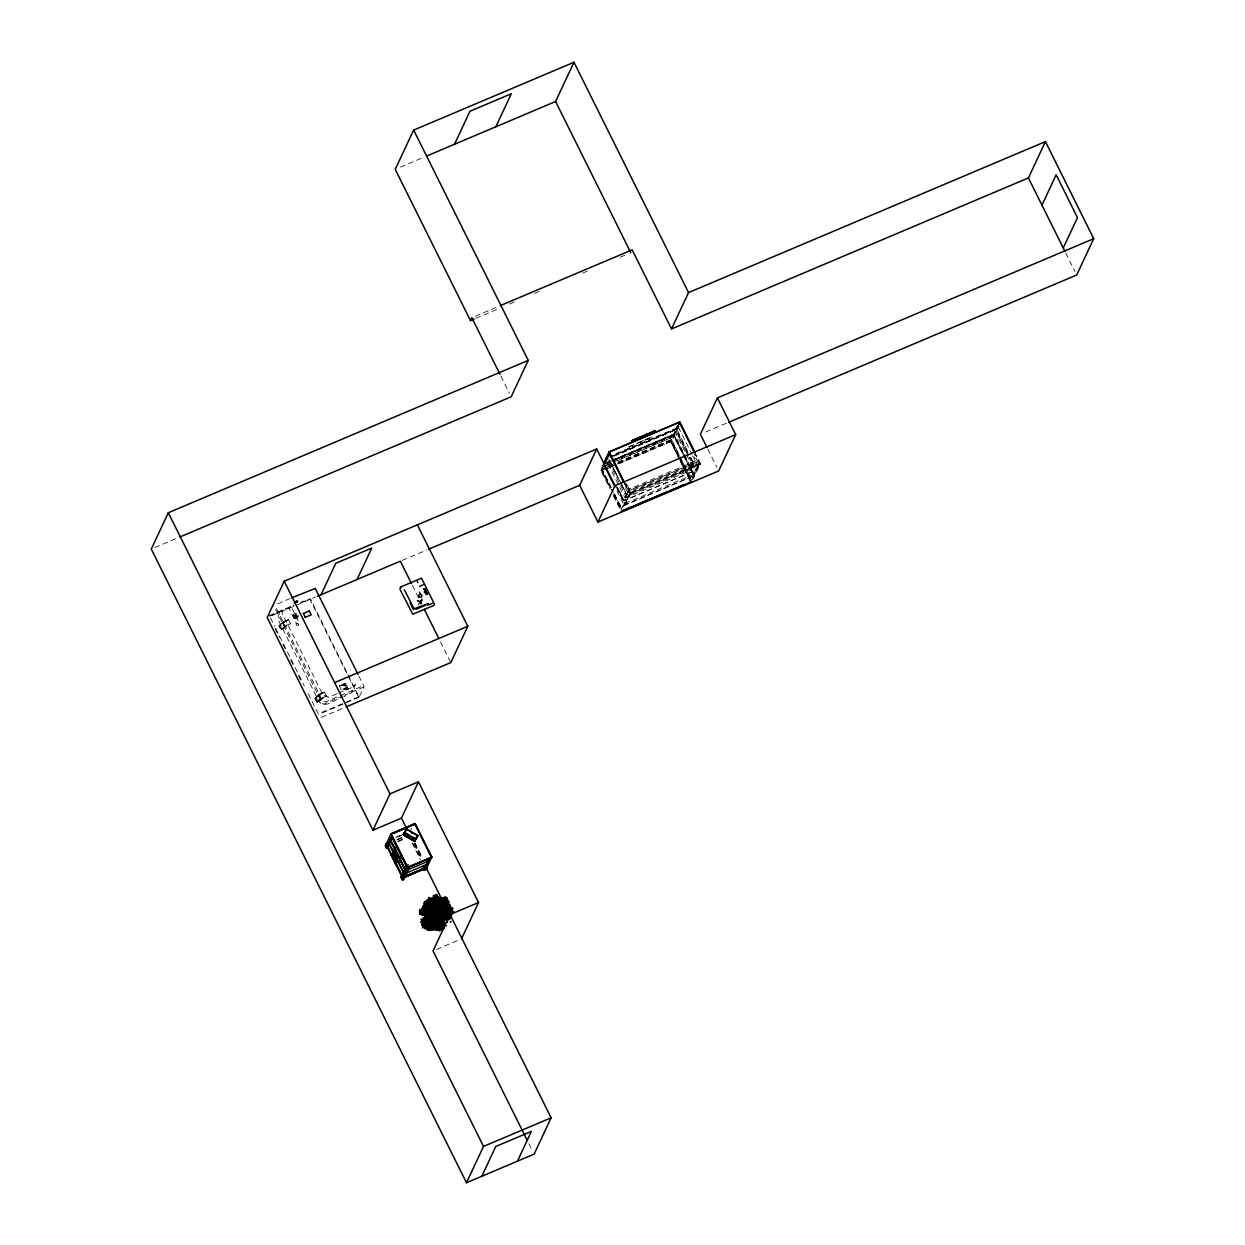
<?xml version="1.0" encoding="UTF-8"?>
<svg xmlns="http://www.w3.org/2000/svg" width="1245" height="1245" viewBox="0 0 1245 1245"><rect width="100%" height="100%" fill="white"/><g stroke="black" fill="none" stroke-linecap="round" stroke-linejoin="round"><path stroke-width="0.75" stroke-dasharray="5 3.75" d="M296.388 616.68C293.4 619.419 300.076 613.598 294.38 615.17C292.777 619.839 299.983 615.886 295.532 614.625C292.528 615.31 296.014 618.298 296.512 616.897M295.781 615.466L296.59 616.929M294.442 615.512C294.536 621.457 299.22 612.244 294.396 615.637M296.45 623.154C294.816 627.869 301.212 624.508 298.551 621.488L291.812 608.136L293.26 605.023M298.598 624.943L298.084 623.449L296.403 623.574L289.447 609.21L290.723 604.058M617.66 462.3L670.433 439.967L675.848 430.677L688.438 455.826L675.926 430.677M609.599 467.124L672.067 440.761L680.19 423.596M358.84 676.035L364.038 686.664L359.089 697.278L310.441 598.798L300.854 602.253M343.153 684.968L344.772 684.641M344.787 688.843L344.134 688.952M345.472 688.983L346.81 688.734L345.721 688.656M418.009 605.303L421.479 598.549M411.55 828.392L410.025 831.629M610.89 487.698L602.144 470.548L610.704 487.76M628.803 446.768L652.567 436.979L653.189 438.193M625.099 503.478L693.294 474.469L698.601 463.498L699.223 464.525L692.516 478.858M630.81 493.471L625.239 505.065L615.995 486.437M674.743 431.175L692.718 467.031M612.913 461.132L674.743 434.863L616.384 459.576M613.816 456.184L677.436 429.105L676.782 428.14L613.271 454.954M692.687 456.059L695.426 461.272L693.667 464.51L627.651 492.335L629.161 489.114L624.103 500.614L692.344 471.746L694.274 467.575L689.279 457.506L694.228 467.7L626.002 496.568L608.447 461.226M690.913 457.475L695.037 465.988L696.982 461.817L628.554 490.763L696.935 461.942L694.399 456.79M693.325 474.936L694.399 474.501L691.255 479.2M624.352 483.48L629.628 493.969L700.219 464.105L695.255 453.88M294.38 615.17C291.377 617.613 296.341 620.166 296.481 617.1M282.88 622.687L281.946 623.792M283.673 622.158L282.957 623.014M285.665 626.5L284.996 626.531M296.481 617.878L296.964 616.399L296.621 617.1M321.521 698.912L323.077 697.994M359.136 697.216L318.829 714.412M451.421 921.378L450.737 922.918L450.285 921.207M288.435 619.636L290.474 623.714A12.746 2.817 -26.4 0 0 282.88 629.13L280.981 629.939L278.958 625.861L282.413 622.158L288.466 619.605A12.746 2.817 -26.4 0 0 280.856 625.052M290.474 623.714L284.451 626.126L280.981 629.939M296.061 624.01L296.388 623.325M324.478 692.096L326.501 696.173A12.746 2.817 -26.4 0 0 318.922 701.573L317.024 702.382L315.001 698.305L318.455 694.617L324.494 692.049A12.746 2.817 -26.4 0 0 316.946 697.62L315.218 698.321L318.58 694.726L324.54 692.204A12.746 2.817 -26.4 0 0 316.884 697.511L315.001 698.305M341.301 689.761L339.356 685.762L345.394 683.209L348.273 689.154L346.39 689.963A12.746 2.817 -26.4 0 0 342.079 689.683M345.301 685.621L347.231 689.419M603.483 463.762L600.588 470.003L610.128 489.02M603.405 466.315L601.475 470.641L602.082 468.976M607.638 468.307L602.596 470.081M628.99 446.83L652.536 436.948M629.659 448.107L628.943 446.473M608.105 464.043L625.099 498.14L626.795 494.872L608.603 459.125M620.959 510.108L623.667 504.318C626.624 503.416 621.94 504.287 624.274 505.423L694.912 475.419L674.245 433.882L605.319 463.078M623.34 506.699L630.235 492.32L698.601 463.498L693.434 474.532M625.332 483.994L629.814 493.565L624.243 505.486L616.602 490.219M677.482 425.292L675.817 428.716L689.372 455.95M678.945 423.86L670.619 441.664L679.132 458.829M679.054 423.969L670.759 441.71L614.672 465.474M618.127 460.463L674.385 436.357L606.066 465.225M692.531 466.906L690.975 470.268L625.037 498.078M692.391 478.78L699.099 464.478L694.181 454.3M692.734 480.056L700.468 463.56L696.079 454.923M345.316 688.843L345.783 688.967M419.783 603.529L422.211 598.829M420.296 604.23L422.849 599.296M284.187 622.204L285.105 621.535M363.913 686.96L344.709 695.177M283.206 628.243L284.171 627.215M317.631 696.406L318.487 695.488M317.926 696.126L319.125 695.348M320.743 699.643L321.35 699.052M346.437 688.532L346.966 688.734M344.927 688.687L346.032 688.625M320.837 693.916L320.292 694.617M293.851 616.322L295.33 615.061L296.87 616.291M281.572 623.916L282.537 622.998M282.21 623.465L282.848 623.014M344.585 684.968L344.896 685.061M346.577 688.765L346.764 688.718M629.301 489.16L626.624 484.009M288.498 619.761L282.537 622.282L279.191 625.877L281.09 629.705M317.024 702.382L320.479 698.678M284.093 622.267L284.358 622.002M360.925 686.742L325.723 701.853L322.828 701.324L276.452 608.556M342.188 684.734L343.371 684.719M283.689 622.267L283.004 622.749L283.907 622.002M687.458 450.846L676.72 428.965L610.128 457.164M613.785 456.059L677.436 429.105L676.844 428.202L609.941 456.588M673.234 434.396L607.249 462.346M616.182 459.218L674.027 434.723L692.344 471.746L624.041 500.568L617.287 487.153M618.314 462.517L671.366 440.045L679.116 455.623M617.1 487.402L625.612 504.567L693.838 475.699L674.308 436.357M700.219 464.105L626.468 494.872M693.807 475.917L673.094 434.318L693.87 475.963M295.625 615.73L294.116 615.964L295.221 617.333M400.47 167.126L423.129 157.539M475.388 316.183L498.545 306.379M475.808 318.315L498.98 308.511M509.656 303.982L515.01 301.726M534.603 293.431L539.956 291.174M582.707 273.075L588.06 270.819M620.119 257.248L625.472 254.992M154.862 547.567L178.097 537.731M638.856 442.442L652.442 436.528M610.097 457.039L676.72 428.965M605.661 463.545L610.906 461.319M612.649 460.572L674.027 434.723M611.155 461.879L604.09 464.867L601.273 470.532L609.957 487.682M277.651 603.778L289.914 598.596M605.879 465.646L611.093 463.296M608.867 466.019L615.901 463.047M604.152 468.369L611.217 465.381M618.283 462.393L671.226 439.999L679.007 455.701M600.666 469.987L605.957 467.746M607.716 466.999L611.248 465.505M609.178 467.575L616.384 464.603M617.971 463.84L670.744 441.508L690.259 480.928M605.91 469.178L612.913 466.206M269.325 615.59L293.836 605.21M269.62 616.166L294.131 605.801M301.134 602.829L309.88 599.125L358.529 696.889M272.39 615.326L315.825 596.946M402.135 560.421L427.175 549.839M705.682 431.984L726.94 422.989M278.958 625.861L280.903 625.177M700.39 463.576L626.608 494.919L609.536 460.821M345.347 683.396L339.403 685.917A12.746 2.817 -26.4 0 1 344.414 685.995L346.188 685.217L345.394 683.209M339.34 685.808A12.746 2.817 -26.4 0 1 344.351 685.886L346.25 685.077L348.086 689.061M342.795 689.139L347.262 687.24L348.273 689.154M318.86 701.464L317.086 702.242L320.494 698.569L326.455 696.048A12.746 2.817 -26.4 0 0 318.86 701.464L318.922 701.573M337.022 693.807L328.618 697.153L322.953 695.021L282.148 613.412C282.88 603.405 276.561 616.757 278.787 620.788L318.736 701.106C324.478 709.899 335.543 698.554 342.142 697.449M338.749 693.076L352.584 687.224L355.556 684.127L351.464 692.656L343.885 696.718M342.998 695.908L323.669 704.094L322.408 703.705L273.853 606.097M358.513 696.92L318.331 713.836L307.702 692.765M321.163 717.431L344.242 707.658M395.785 837.371L400.812 835.208M401.668 835.177L396.657 837.294L401.684 835.239M397.342 839.301L402.742 837.091M396.781 839.877L403.473 837.045M397.015 840.001L402.415 837.792M398.229 841.075L403.582 838.803M397.731 841.791L405.045 838.741M436.575 949.421L459.732 939.617M296.964 618.236L294.909 618.329M418.538 601.6C420.545 598.409 414.927 601.942 419.549 601.413M700.188 463.98L695.021 453.6M623.963 500.568L617.364 487.137M295.61 618.469L293.057 615.668M627.651 492.335L624.259 485.534M629.814 493.565L624.523 483.122M295.298 617.146L294.583 615.217L296.824 616.477M695.224 461.164L629.161 489.114M450.534 921.175L449.71 922M417.028 600.106L417.604 601.117M1065.767 253.031L1075.011 271.612M707.86 449.258L716.995 467.622M678.292 427.113L692.018 454.425M690.321 457.569L693.605 464.447M672.051 440.574L691.753 480.165M691.162 479.854L679.972 457.351L691.053 479.916M689.73 478.702L670.433 439.967L690.399 480.477M679.988 460.541L690.166 480.99M630.67 493.425L625.644 483.325L630.592 493.425M610.89 462.938L617.567 476.353M621.737 484.741L626.733 494.81M616.104 486.359L625.395 504.863M611.139 487.2L602.471 470.221L611.03 487.262M614.532 494.016L621.317 507.649M614.345 494.094L622.049 509.423M621.068 508.162L611.668 489.409L620.975 508.411M613.349 494.514L620.975 509.859M613.489 495.961L621.317 511.524M500.91 376.161L509.47 393.358M412.313 585.243L421.728 604.152M440.528 641.953L450.783 662.589M414.85 842.834L421.744 856.669M414.694 842.912L421.588 856.747M414.523 843.534L421.401 857.369M414.336 844.001L422.055 859.532M413.107 843.565L420.857 859.143M411.893 842.647L420.53 859.844M282.537 622.282L284.514 626.235M318.58 694.726L320.556 698.694M315.063 698.165L317.21 702.196M270.476 617.925L274.818 626.624M275.674 628.367L282.599 642.296M283.471 644.038L290.396 657.951M291.252 659.694L298.177 673.623M299.049 675.35L304.247 685.793M275.083 628.601L279.409 637.315M282.864 644.272L285.463 649.501M290.661 659.943L293.26 665.172M298.458 675.615L301.057 680.828M528.907 1143.719L532.378 1150.676M297.96 614.937A2.568 2.412 25.1 0 1 296.03 618.391A2.568 2.412 25.1 0 1 293.229 615.31A2.568 2.412 25.1 0 1 297.073 613.956M421.37 598.907A2.334 2.194 25.1 0 1 418.647 601.366A2.334 2.194 25.1 0 1 417.184 597.896M280.047 625.504L281.93 629.394L280.047 625.504M316.074 697.963L317.973 701.838L316.074 697.963"/><path stroke-width="1.5" d="M424.732 924.661L424.732 923.946A5.711 5.369 25.1 0 1 425.105 922.607M441.944 903.465L443.033 902.22L444.87 904.633L444.605 902.703L446.161 905.177L444.947 904.601C443.905 906.344 440.979 903.777 442.613 902.687L440.917 900.975L442.349 901.069L442.302 899.357L443.251 900.555L444.278 899.793L445.025 901.473L441.415 902.703L441.835 902.002L439.407 902.08L438.458 900.306L438.069 901.707L436.637 901.691L436.839 903.559L439.034 903.247M438.567 898.05L438.567 896.618L436.933 897.552L438.24 900.571L439.843 899.87L438.925 899.014L439.858 897.894L438.567 898.05L439.61 899.341L441.275 898.75L441.461 900.4L439.283 900.462M433.525 917.752L433.54 916.538L432.357 916.631L432.887 915.448L434.629 916.476L434.272 917.549L433.525 916.585L432.622 917.192L431.704 915.869L432.404 914.935L434.987 916.616M427.953 919.495L428.14 917.985M414.04 838.663L413.091 837.792M429.463 929.766L429.525 927.634L431.455 927.93L430.288 926.529L430.941 925.58L426.132 927.276L429.354 928.583L429.027 929.968L428.187 929.143L427.346 929.968L426.35 928.692L426.988 927.478L426.942 929.486M439.501 906.936L439.734 908.943L437.275 907.512L438.66 907.014M437.82 909.939L437.773 911.589L440.901 911.044L440.73 912.165L439.189 912.103M440.263 923.308L440.388 925.315L440.465 924.428M440.014 918.156L439.983 919.386L440.559 918.188L441.773 918.997M440.621 909.535L442.769 909.877L443.485 912.99C441.306 914.017 440.356 909.223 442.364 910.78L441.524 909.457M408.22 835.162L407.255 835.053M443.983 917.192L443.189 916.756M436.061 914.048L436.108 912.756M436.201 924.055L436.279 922.187L434.178 921.689L435.081 923.494L437.057 923.043M444.714 914.764L442.846 915.277L443.889 917.098L442.084 916.382L441.461 917.565L440.714 915.433L443.049 916.336L442.955 918.67L442.084 917.518L440.917 918.39L440.497 917.098L441.991 920.662L442.38 919.775L443.92 920.32L443.08 919.012L444.278 919.012L442.442 919.51L444.916 918.094M426.428 592.698L427.206 594.332M432.248 906.562L432.155 908.445L433.478 908.71L432.388 909.815M436.217 913.176L436.699 912.258L437.835 912.865L437.571 911.713L434.956 911.138L436.217 913.176L435.19 913.41M451.328 913.005L452.013 911.651L454.254 912.103L453.071 913.005M655.275 431.097L631.464 441.01L655.135 430.77L655.85 432.404L655.103 430.739L631.495 441.01M437.617 909.161L435.999 912.429M433.587 926.7L433.493 927.696L434.225 927.183M445.165 907.309L445.056 908.352L446.379 907.667L447.749 909.27L446.908 909.815L445.694 908.43L444.683 909.426M294.614 602.985L295.267 602.051M294.396 603.28L296.59 601.335L296.683 602.238M297.01 601.802L294.505 602.751M431.112 903.621L431.268 902.174L430.288 903.201L429.338 902.127L429.432 903.356M427.673 904.99L426.039 907.138L424.514 906.158L425.65 905.302L424.467 904.041L425.946 904.368L427.611 901.862L426.195 901.147L425.665 902.205L427.44 903.948M430.926 908.57L433.353 906.656L432.902 904.135L434.583 904.679L433.742 903.668M426.428 917.114L424.903 918.063L426.008 918.826L424.981 920.039L426.63 919.682L424 919.324L425.432 918.717L424.436 917.409L426.039 917.721L425.837 916.289L425.572 918.063L426.537 917.985M427.844 922.156L427.704 923.292L429.276 921.316L428.093 918.748L425.276 919.028L426.724 919.946L425.603 921.347L427.362 921.067L427.549 922.607L429.26 921.393M438.022 911.2L437.913 912.056L437.197 911.06M429.136 921.44L428.934 922.918L431.221 922.047L432.497 925.051L432.248 926.389L431.533 925.72M439.75 909.379L439.967 907.838L438.94 908.912L438.1 908.056L437.54 909.55M443.827 901.193L444.06 899.559L446.115 901.629L447.469 900.384L446.581 898.968L445.663 899.824L444.87 899.014L444.87 901.022M431.533 926.482L431.299 928.007L432.497 926.794L433.291 927.93L434.007 926.451L432.544 925.657M449.834 919.028L450.099 917.332M436.528 905.613L435.221 904.415L435.034 905.846L433.836 905.348L434.209 903.356M433.478 927.945L433.742 926.311M427.424 594.083C428.155 591.157 424.234 594.83 427.066 594.425M432.933 906.002L433.696 904.041L432.949 904.959L432.388 904.243M426.879 924.879L426.677 926.031L428.233 925.735L428.529 926.84L430.894 924.07L431.953 923.665L432.887 924.957L431.89 925.3L432.357 926.638L431.05 925.953L430.428 926.918L429.229 925.766L430.365 926.031L429.665 924.35L427.673 924.039L426.864 925.284L426.521 923.914L424.981 924.07L425.93 922.887L428.685 921.86L430.023 923.043L426.786 923.401L426.475 922.296L428.109 921.658L427.362 918.841L425.619 919.324L426.132 920.444L424.732 921.16L426.397 921.409M432.373 915.9L433.322 918.079L431.408 916.911L430.988 919.557L429.681 920.071M434.521 917.627L435.734 915.962L434.1 914.795L437.866 914.919L436.933 915.557L437.586 917.051L435.843 916.242M434.007 916.227L434.365 913.472M442.878 914.063L442.597 915.604L446.566 915.869L444.372 913.83L442.691 917.176M437.758 915.044L437.509 916.367L436.31 915.946L436.777 917.487L439.438 917.098M434.24 900.789L432.98 898.843L434.583 899.077L434.707 897.147L435.906 898.501L433.805 899.979M445.508 911.2L445.866 912.943L444.496 912.709L443.438 915.48L443.267 914.266M443.049 924.864L444.107 926.249L442.8 926.451L443.438 927.93L440.465 927.105M414.134 839.208L413.013 838.679M426.132 909.597L424.856 910.002L427.642 912.289L426.381 913.83L427.673 913.892L427.86 915.371L427.471 916.647L425.479 916.507L426.381 917.378L425.525 918.545L427.159 919.277L429.214 915.62L428.062 914.904L429.743 914.546L430.848 915.122L429.401 916.336L431.424 916.304L431.066 918.296L432.342 919.495L431.159 920.942L430.614 919.573L429.105 920.195L429.727 918.779L428.591 918.265L433.089 917.3L432.139 913.239L430.147 913.892L430.926 915.137M434.629 909.379L435.874 910.048L432.762 910.515L432.373 909.286L433.493 909.146L431.937 909.317L433.027 908.243L431.984 907.434L433.447 906.578L435.019 909.472L433.54 910.577L433.4 908.15L434.692 908.29L434.396 910.313L432.077 910.951M428.622 903.652L428.856 902.594L429.696 903.73M441.586 911.356L442.317 914.344L440.465 913.13L442.706 912.756L442.317 914.344L441.166 910.966M426.428 925.097L428.062 926.762L426.848 927.883L426.724 926.607L425.432 926.965L426.272 925.938M447.5 914.826L446.395 915.729M443.376 911.387L441.181 911.605L443.749 915.635L443.298 913.986L441.882 915.277L441.897 912.896L444.263 911.745M450.379 914.935L450.145 915.9L447.811 912.165L449.819 910.546L450.067 912.523L452.246 912.071L450.643 913.752M436.17 907.994L436.746 905.769L433.571 906.516L434.131 907.854L436.699 907.527M448.247 913.394L448.745 910.531L450.27 911.153L449.819 912.445M446.348 900.042L445.928 901.52L447.624 901.971L445.196 902.983M437.586 914.141L436.295 910.842L434.583 911.029L435.657 912.009M437.555 914.81L436.886 913.752M424.81 920.849L424.825 919.199L423.378 919.417L423.814 920.553M428.155 906.702L430.007 907.714M434.707 917.705L434.396 918.717L433.12 918.265L433.914 919.339L432.746 919.93L435.345 922.078M433.96 909.566L435.143 909.597M445.585 909.348L445.881 908.43L448.511 909.488L450.643 906.889L450.597 908.445L452.666 908.29L451.157 909.706L452.573 910.966L450.067 911.356L448.776 909.083L450.067 912.118L448.075 908.679L447.266 909.535L446.301 912.243L448.013 913.799L447.998 912.523L449.321 912.352L447.982 911.418L448.449 910.344L446.286 909.83M436.388 924.506L436.077 925.424L437.291 925.533L437.571 924.195M446.488 903.932L447.048 902.049L447.235 902.952L448.885 902.734L447.858 903.948L449.321 904.975L447.718 904.897L447.967 906.656L446.037 905.691L446.192 902.392L447.64 902.36L448.122 904.819M407.893 869.726L427.938 861.322M425.105 921.705L424.296 920.88L424.125 922.638L425.027 922.343L423.082 922.81L423.658 921.487M442.831 918.188L444.325 919.51L443.344 918.934L442.52 920.133L442.224 918.686L441.072 918.779L442.177 916.6L441.197 915.946L439.952 916.725L441.259 916.911L440.917 918.39L439.858 917.565L439.205 918.701L439.018 917.394L437.898 917.705L438.629 915.386M443.422 907.123L443.609 909.395M442.815 905.442L441.43 903.232L444.06 903.854L443.204 904.648L443.92 905.426L441.212 905.986L443.391 906.889C443.656 905.037 440.714 904.43 440.185 905.878L441.461 905.94M432.824 915.402L432.248 917.067L433.665 916.351M425.043 913.052L424.171 914.421L424.312 912.818L422.88 912.803L425.619 910.546L428.047 913.643L426.879 914.655L426.506 913.565M606.206 457.942L606.626 459.125M604.09 464.867L609.428 453.289L603.918 464.867L614.999 486.857M424.218 589.025L425.525 589.196L423.954 589.118M406.29 866.255L391.661 836.764M433.96 914.281L434.287 913.425M428.607 910.671L428.965 909.784M450.099 913.083L452.075 913.13M442.769 902.609L441.088 902.781L441.026 901.115L444.045 901.707L443.78 903.139L441.321 902.096L440.201 902.812L440.963 904.197L443.033 903.73L441.477 901.598L441.555 903.341M432.435 922.561L432.031 923.541L430.739 922.981L432.497 921.362L431.719 920.257L433.976 920.802L434.131 923.23L431.735 923.385L433.151 921.705L431.33 920.693L433.213 920.351L433.058 919.137L434.209 920.818L435.33 918.67M441.072 921.969L441.819 920.179L442.286 921.907L444.091 921.269L443.313 922.778L444.916 923.634L442.784 924.739L441.586 923.23M437.633 928.039L437.26 928.957L439.501 930.202L439.018 928.272M431.408 916.911L430.537 918.95L429.867 917.114L428.233 917.363L429.151 916.771M426.459 592.527C426.163 594.659 425.883 591.92 426.21 593.102M438.629 906.422L437.431 907.496M428.809 907.325L429.198 906.453M432.731 917.207L433.509 915.495M400.05 589.523L412.764 614.205L433.82 605.475L434.443 604.152L421.51 578.147L400.657 586.971L400.672 588.2M425.665 923.09L424.654 922.872L425.23 923.899L422.366 927.836L424.561 927.183L425.043 928.77L427.704 924.459L424.561 924.366L424.203 926.233L425.479 925.72L426.817 927.292L425.541 925.564M474.034 319.062L470.47 320.572L395.241 169.336L413.651 130.025L528.238 360.381L168.308 512.753L151.283 549.076L466.486 1182.75L534.105 1154.146L551.115 1117.808L450.036 914.593L478.531 902.532L418.476 781.798L389.981 793.859L372.955 830.197L267.177 617.536L284.202 581.197L596.682 448.978L614.952 485.706L597.927 522.044L579.656 485.317L596.682 448.978M454.503 144.264L469.972 111.241L511.321 93.748L495.852 126.772M295.19 602.704L297.82 601.179L295.205 602.689M303.298 613.349L305.352 617.395M321.023 594.752L335.761 563.3L371.773 548.065L357.035 579.516M426.615 156.061L555.581 101.499L573.961 62.266L413.62 130.118M470.47 320.572L471.824 317.677L500.054 374.434M400.034 588.294L400.657 586.971M417.869 582.676L417.246 581.431M419.612 586.364L423.3 584.73M528.238 360.381L511.181 396.797L179.871 536.984M427.564 604.946L428.202 603.607M432.451 603.296L428.809 604.837L428.233 603.514L414.149 608.852L404.329 589.772M417.371 524.845L467.809 626.251L450.783 662.589L346.032 706.911M388.611 847.067L386.308 848.032L385.172 845.775L386.059 843.877L388.347 842.958M402.96 877.429L426.957 867.283L431.828 857.042L415.161 823.536L391.07 833.73L386.308 844.001L388.253 843.13M386.308 848.016L387.211 846.164L386.059 843.877L402.898 877.725L427.206 867.376L426.366 869.259L424.063 870.224L426.366 869.243M392.128 836.002L387.273 845.915L401.995 875.546L403.302 874.846M392.175 835.909L387.133 846.896L387.522 846.164M372.955 830.197L401.466 818.136L418.476 781.798M391.195 855.346L394.276 853.868M395.77 850.708L392.673 852.171L397.451 861.789L400.408 860.544M393.871 852.623L397.871 860.668M395.35 849.448L399.458 857.276L401.637 856.358M405.465 830.882L406.352 828.983M405.465 831.131L406.461 829.045L403.209 834.679L404.407 832.547L415.643 838.99L414.647 841.293L417.013 837.558M408.095 834.337C397.855 831.131 414.741 837.932 409.169 836.609M406.368 834.368L405.683 833.636M406.57 833.963L405.745 834.072M392.626 833.372L415.161 823.536M395.972 864.964L391.366 855.097M397.451 861.789L400.501 860.248M415.067 824.268L392.953 833.621M414.352 840.204L415.13 838.539L413.9 840.157L409.932 837.838L410.336 836.453M412.717 833.138L412.017 832.765M411.768 833.061L412.531 833.061M412.204 837.216L411.83 837.994L411.457 837.169M414.429 838.492L415.13 838.539M414.772 841.355L415.659 839.457M416.795 837.683L417.791 835.597M404.298 878.581L402.01 879.53L400.859 877.305C404.236 869.415 400.174 887.872 404.89 876.62M402.991 877.46L407.52 867.625L431.61 857.478L414.974 823.91M431.828 857.042L407.66 867.329L391.07 833.73M402.96 877.46L407.737 867.236M409.418 866.52L406.352 873.056L426.397 864.59M403.738 875.562L404.594 877.274L409.512 866.816M603.467 463.825L609.07 451.842L679.801 422.024L608.883 452.262L623.636 482.142M500.334 305.616L632.164 249.84L671.522 328.945L688.547 292.591L1045.427 141.603L1093.717 238.667L1076.692 275.005L728.73 422.242M424.732 868.263L404.718 877.211M429.478 858.023L424.872 867.858L404.812 876.356M424.965 868.387L424.109 870.224L422.942 867.967L424.078 870.193L429.634 858.256L424.996 868.092M632.398 442.255L631.604 440.683L655.181 431.284M450.036 914.593L433.011 950.931L527.18 1140.249M461.522 938.87L478.531 902.532M1093.717 238.667L717.416 397.902L700.39 434.225L707.035 447.577M717.416 397.902L735.686 434.629L718.661 470.952L597.927 522.044M466.486 1182.75L483.511 1146.427L551.115 1117.808M481.815 1176.26L495.775 1146.474L531.382 1131.409L517.438 1161.196M671.522 328.945L1028.417 177.926L1045.427 141.603M1041.956 205.16L1056.165 174.814L1077.47 217.626L1063.246 247.973M435.874 909.099L436.575 907.605L434.941 907.792L433.96 906.516L435.859 905.52L433.898 905.395M425.121 590.114C424.187 593.414 428.638 591.017 424.483 590.706M426.412 592.885L425.525 590.924M428 906.111L428.591 904.959L429.167 905.784L427.689 906.656M445.337 909.27L445.928 908.087L446.239 909.41L447.328 909.177L446.317 910.873M442.489 912.336L441.477 914.235M445.165 909.379L446.052 907.667L444.325 908.352M428.84 913.067L428.249 916.351L430.194 916.211M438.598 928.085L438.038 929.143L439.61 930.98L439.967 929.237L441.524 929.688L440.45 928.101M428.747 910.92L429.992 910.764L429.743 909.706L431.252 909.939L430.941 912.818L429.292 912.632L429.976 911.589L428.062 908.679L429.836 908.694L429.649 906.578L432.513 905.006M444.325 909.255L444.776 908.414L443.36 908.85L443.485 906.765L441.103 908.025C440.201 904.384 438.224 908.725 441.368 906.64M444.356 926.42L443.36 925.657L444.029 924.724C441.773 923.977 441.788 927.292 443.531 927.572L443.189 926.482L445.15 924.817L443.64 924.973M430.365 907.776L431.284 906.111M442.457 902.376L441.913 903.294M451.188 910.577L452.558 910.375L451.748 909.535L452.806 908.866L451.546 908.71L451.748 907.512L450.301 908.181L450.752 909.27M434.427 902.936L433.167 903.948L431.206 902.936L432.824 902.547L432.062 900.866M438.536 924.35L438.364 926.482L436.964 923.09L439.298 921.331L439.563 923.837L437.929 924.117M426.459 915.666L427.471 913.923L429.494 914.733M432.606 917.503L431.128 918.934L432.108 919.806L434.194 917.97M417.9 835.66L414.523 841.309L403.38 834.881L406.586 829.03L417.729 835.473L415.456 839.301L404.345 832.827M405.745 832.983L404.936 833.279M407.084 834.975C410.134 837.527 406.321 834.103 407.737 835.348M408.531 835.582L407.753 834.648M404.781 834.913L408.593 836.5M410.228 838.041L410.103 837.262M414.725 838.165L410.445 836.407M411.986 837.683L411.69 836.967M413.76 840.079L414.569 839.784M442.473 900.664L443.282 899.31L441.944 899.933L441.446 898.828L440.419 900.042L443.142 903.792L446.395 903.886L444.823 902.703L446.255 901.255L444.216 901.458L443.967 900.01L442.924 901.131M450.41 915.168L451.204 913.861L451.312 915.308M441.586 925.907L442.084 925.097M451.733 914.141L452.495 912.881L449.398 912.927L451.39 915.915M446.27 918.561L448.029 917.409M424.965 912.258L425.572 913.114M424.483 908.321L424.638 907.06L422.942 906.422L423.424 907.776L421.962 908.041L423.284 908.585L422.413 909.721L424 909.83M438.598 922.669L437.898 923.79L437.586 922.42L436.31 922.669L436.653 920.973L439.952 921.627L439.267 922.047M438.427 924.724L435.999 924.677L435.906 923.276L436.886 922.763L438.816 925.735M439.952 920.506L440.73 920.911M434.832 923.199L433.82 924.77L433.696 922.81L432.466 923.557L432.715 922.405L430.412 921.565L431.424 920.895L432.731 922.187M426.304 908.383L426.444 908.85M434.77 902.936L434.272 903.668L436.357 903.932L436.372 902.905L434.552 902.796M423.051 908.321L423.611 907.216L422.584 908.461M427.86 915.371L428.825 914.001L429.852 914.966M425.012 913.254L422.351 914.701L423.782 913.674L422.6 912.741L424.125 912.32M438.209 910.251L437.54 911.2L441.041 911.464L439.236 914.281L440.746 915.231L440.932 913.908L442.613 914.484M425.852 592.698L426.086 593.772L427.455 593.476M427.455 909.364L426.926 910.111L428.062 909.986M430.381 910.749L431.035 909.846M441.353 928.241L442.037 927.323L441.742 928.988L440.45 928.256L439.781 929.361L438.318 927.634L436.902 928.023L438.147 926.015L440.621 926.389L440.637 928.225L439.345 927.572L438.396 930.233L435.252 927.089L433.229 928.194L434.552 928.521L434.054 930.015L435.392 929.112L436.046 930.248L437.353 927.587M440.683 914.546L441.399 913.597L440.201 913.799M437.68 927.229L438.427 926.249M400.89 877.258L403.147 876.293M424.421 914.063L425.619 912.569L424.592 911.511L426.335 910.468L427.159 912.352M429.976 923.012L428.794 924.521L428.762 922.607L430.832 923.308L430.708 924.412L427.906 924.802L430.07 922.405L429.509 921.751M437.244 904.275L438.287 905.566L435.299 906.702L434.365 903.605C438.364 903.201 435.034 907.434 437.291 904.866M433.82 903.076L434.163 904.041L435.812 903.699L434.956 900.835L432.715 901.442L434.287 902.609L433.338 903.777L435.594 903.512L434.956 902.905M441.306 927.852L442.24 927.307L442.66 928.35L440.45 929.455L440.17 928.35M443.282 913.939L444.465 915.573L444.621 913.55L446.068 913.55L445.165 912.336L446.908 912.367L446.379 911.231L447.795 910.609L446.457 910.235L447.033 908.975L445.165 909.083M427.268 912.85L426.412 913.846L428.56 913.114L428.887 914.375L429.774 909.799L425.977 910.002M436.668 918.312L435.766 920.257L437.773 920.211L438.287 917.767L437.306 917.316M424.794 910.562L423.471 912.118L425.401 911.667M425.93 919.93L426.755 918.966L425.899 918.359M439.874 910.282L439.314 912.616L437.68 912.663L438.287 911.496L436.653 910.858L438.193 910.515L437.384 909.13L439.781 910.453L440.388 909.737M437.804 920.475L435.485 922.016L435.952 922.887M425.37 905.986L424.047 907.2L425.276 907.776M436.87 919.946L435.859 921.113L437.664 920.942M439.656 923.199L439.718 924.755L438.66 924.366L438.271 925.44L435.968 924.615M422.771 908.57L420.405 909.893L422.257 911.356L422.537 909.986M435.283 902.438L435.719 900.104L434.505 900.711L433.96 899.248L433.462 900.773L431.035 899.232L432.606 899.372L433.353 897.334L434.318 899.45L432.731 898.454L433.991 898.376L433.307 895.809L434.676 895.279L436.668 896.665L433.758 896.914L434.707 897.956L435.61 896.789L435.906 898.532L437.244 897.365M434.552 909.535L436.31 910.655M433.571 922.389L435.19 920.039L436.108 920.366M440.232 904.539L441.384 904.726L439.718 904.679L440.637 903.356L441.026 904.539L442.473 904.306L441.679 905.831M442.675 916.662L443.858 914.593L445.694 914.997L444.636 915.978L445.881 916.865L444.34 916.865M448.807 918.421L450.145 917.876M425.619 914.935L427.284 913.207L428.28 914.157L428.28 912.445M440.123 902.018L440.823 900.353L439.656 900.493M442.349 903.247L443.811 903.434L443.578 904.633M438.878 904.633L438.318 905.644L437.882 904.835M423.751 912.616L425.199 911.247M425.463 592.947L426.304 592.604M438.536 897.552L437.431 898.548L436.419 897.707M430.677 906.982L431.704 906.064M390.914 834.181L407.582 867.656L431.642 857.416L414.974 824.003L412.982 824.797M388.673 843.254L389.981 842.678M448.371 902.485L447.375 903.356L448.605 903.683L447.873 905.053L446.083 904.586M434.116 924.879L431.875 924.553L432.295 923.152M435.19 900.866L437.789 900.213L435.283 903.45L433.976 903.792L432.964 901.956M431.128 913.814L429.712 912.709L431.47 913.207M424.14 588.947L425.121 588.854M439.547 920.646L440.372 919.588L440.668 920.506M435.174 903.076L436.668 902.905L435.423 905.255L435.19 903.528L433.898 903.963L434.256 902.641M433.789 911.278L434.832 909.784L434.054 909.862M295.205 602.502L294.474 602.238L296.061 601.491M438.785 924.739L439.812 924.817L438.878 923.914M448.044 913.083L448.791 911.994L449.819 913.207M424.234 909.939L423.082 909.706L422.88 911.324L424.016 911.558M429.883 914.375L428.622 915.246L429.043 913.861L428.031 913.457M443.578 928.163L442.862 928.645L442.535 927.229M631.588 440.746L632.32 442.364M679.645 422.366L694.274 451.795M430.07 904.617L428.747 906.329L426.942 905.566M435.734 913.005L434.629 913.721L435.034 915.651L436.31 915.2L437.384 916.631L437.602 914.764L439.532 915.417L438.24 913.861L438.925 913.114L436.746 913.394M430.552 920.148L430.521 922.016M423.658 910.624L421.433 911.994L419.674 911.2L421.401 910.966L420.826 909.457L422.382 909.924M426.101 593.165L424.249 591.997M433.089 902.174L434.505 901.287L433.493 899.746L435.439 900.213L436.264 898.734L436.995 900.228M443.827 905.597L445.414 905.613L443.936 907.512L447.079 908.414L446.146 909.208L446.768 910.188L444.589 909.986L443.983 908.523L445.305 909.581L444.776 907.87L446.192 907.667L444.605 906.889M442.224 911.885L441.275 912.85L442.349 913.861L442.255 911.76M440.668 920.786L441.819 919.868L443.594 921.269L442.006 921.44L442.644 923.339L440.932 922.296L439.999 923.837L439.018 921.549L440.497 920.678L439.578 918.81L440.87 918.265L438.178 915.402L440.699 915.059L439.08 913.954L436.528 916.289L439.936 917.036L439.174 915.697M428.42 916.009L429.323 915.48L426.49 917.005L424.965 915.417L426.537 914.919M430.07 902.22L431.377 900.851L430.116 900.617M439.267 902.485L438.598 901.442L440.59 900.197L441.15 901.209L439.89 901.769L439.501 900.088L438.411 900.493L438.8 899.372L437.228 899.979L437.555 902.438M425.494 924.63C426.599 922.856 429.727 924.288 428.358 926.233L426.677 926.031L428.28 924.272L427.191 921.782L424.981 922.031L425.93 922.887M440.123 903.621L441.306 902.952L439.812 902.765M431.595 905.364L429.992 906.204L431.47 906.811L430.77 908.741L432.653 907.558L433.493 909.457L431.206 912.383L429.509 911.745L430.926 911.029L429.899 909.706L431.533 909.846L431.875 908.43L433.478 909.519L433.914 907.216L435.159 907.496L432.56 904.741M390.167 840.095L404.812 869.492L390.416 839.69M429.416 913.737L428.155 914.375L428.062 913.021M442.924 913.099L440.528 914.888L440.419 917.02L438.24 916.304M431.424 908.71L432.155 907.667L431.237 908.368L430.225 907.294L431.144 906.578L429.587 904.586L430.039 903.185L433.416 904.601L433.027 906.142L431.813 905.239L430.832 906.158L430.786 904.695L429.556 904.493L431.968 904.85M434.863 902.251L435.766 901.831L434.987 901.894M438.847 922.918L436.653 923.214M426.459 908.212L427.237 907.854L425.883 911.247L427.735 911.013L427.813 907.776L425.806 906.718M438.598 900.353L439.734 899.481L438.754 898.688M434.023 901.94L432.388 902.034L432.28 900.337L431.299 901.287L433.665 901.396L434.489 898.657L432.824 898.159L434.443 898.563L431.501 899.419L432.56 900.073L431.673 901.053L433.135 900.742M439.812 921.845L440.59 920.351L440.341 922.094M427.875 903.901L426.21 903.139L425.012 904.555L423.798 903.652L425.012 902.89L424.171 901.738L427.206 902.921M679.054 423.969L680.112 423.611M291.672 597.849L315.234 588.403L358 674.323M317.553 596.215L400.345 561.184L411.472 583.531M428.949 549.076L579.656 485.317M303.36 613.474L309.32 610.953M614.952 485.706L735.686 434.629M305.274 617.318L311.219 614.797L309.258 610.828M622.578 510.715L666.557 492.102M669.981 490.53L675.35 488.382M678.727 486.826L684.159 484.663M416.079 609.272L425.712 605.086M334.64 682.602L467.809 626.251M392.097 838.834L390.354 839.659L405.061 869.135M390.603 842.009L388.876 842.834L403.567 872.309M390.432 842.367L388.705 843.098L403.411 872.667M397.248 847.534C389.918 846.413 398.322 863.174 401.995 857.074M408.438 864.886L406.57 865.524L401.762 876.153L387.133 846.74M403.271 872.574L404.563 872.06M401.637 876.06L403.504 875.422M404.594 877.274L424.498 868.854M427.082 909.208L425.199 909.986L428.264 911.044L428.264 912.196L426.693 911.2L427.533 911.247M432.964 909.893L433.665 911.745L434.878 910.826L436.933 913.021L435.828 914.701L432.98 911.309L431.813 912.632L431.875 911.091L430.101 911.122L431.392 909.877L430.132 908.788L432.248 908.165L432.964 909.893L436.995 909.27M426.319 915.589L424.576 916.289L426.444 917.783M296.59 601.288L295.89 602.44M428.794 908.368L427.424 908.881L428.093 907.667L427.082 907.169M443.282 915.091L444.527 914.639L443.749 916.055L445.01 917.114M447.266 904.352L445.352 905.893M424.265 908.788L422.288 908.85L423.829 909.395M440.248 915.76L440.777 913.846L441.679 915.106M429.292 913.239L428.218 913.612L430.147 915.308L430.941 914.297L429.821 912.958M425.245 907.2L424 907.636L423.129 905.878L424.514 905.457L424.327 903.948M430.708 913.721L429.478 914.11L430.381 914.733M436.902 913.254L438.364 912.881L439.827 914.546L437.306 913.69L438.053 914.172M431.05 907.512L429.727 906.018L429.93 908.368M424.203 911.231L427.938 909.862M440.263 903.543L440.777 901.598L439.641 902.469L438.598 901.442M433.353 903.559L436.341 903.574L436.388 904.586M439.858 926.622L439.22 927.276M428.887 924.568L430.365 924.257M429.307 913.83L430.957 913.503M433.058 917.923L431.05 918.281L432.793 919.292L431.719 920.989L433.836 920.397L434.349 921.954L436.139 920.475L435.719 919.464M440.263 920.631L441.493 920.428L438.754 919.588M440.154 910.873L438.598 911.729L439.532 912.383L440.652 911.075L439.469 910.749M432.622 902.858L430.832 903.107L430.537 901.318M436.466 906.018L435.05 906.204L436.404 907.169M429.852 921.393L432.295 922.265M428.84 904.71L431.579 905.084L431.097 904.415M438.349 928.428L439.672 928.272L439.952 929.719L441.259 928.163L441.819 929.377L440.777 929.984L439.376 928.303M435.906 925.953L437.011 925.844M679.537 422.444L694.165 451.873M439.703 911.075L440.73 910.982M433.867 914.499L435.19 914.39L433.96 913.27M435.517 909.753L433.945 910.468L432.98 909.208M424.732 590.753L425.105 590.146M437.368 924.708L438.209 925.066L437.026 924.693L436.59 926.062L436.046 924.49M433.167 904.959L435.345 904.882L433.945 906.018L435.003 907.309L432.855 907.247L432.995 908.648L434.069 907.278L432.855 907.247L432.544 908.866L431.548 907.87M445.694 909.628L447.064 909.581M432.466 911.589L433.976 910.266L432.653 909.986L433.291 912.134M447.546 919.79L446.301 921.175L447.562 922.218M437.789 913.425L439.22 913.394L438.333 912.492L438.94 910.5M438.489 926.887L438.971 926.529M445.196 905.691L446.068 907.885L445.212 907.838M437.711 925.751L439.532 925.782M434.069 925.829L431.75 926.716L432.902 927.774L431.159 928.21L431.564 930.342L430.07 928.894L428.934 930.606L429.167 928.848L428.264 928.645L430.832 926.358L432.964 926.965L432.731 928.739L433.898 927.727L435.33 929.33L435.159 927.089M430.568 908.072L428.731 906.547L428.187 908.305L426.07 907.263M436.653 901.287L437.664 901.318L435.019 902.609M435.766 911.698L434.038 911.636L435.174 910.749L434.038 909.379L435.828 909.581L435.719 910.982M436.341 905.271L434.194 905.675L433.322 904.384L434.676 904.384L434.567 903.294L433.633 905.753L432.731 904.57M428.482 919.868L431.61 921.409L430.894 922.887L429.229 922.638L430.054 923.977L428.42 924.802L430.365 925.113M427.533 903.932L425.868 903.792L427.159 902.625L425.65 901.178L427.549 901.536L427.533 899.621L429.556 901.147L428.794 903.59M443.08 900.695L444.434 900.166L442.271 898.999L441.461 900.026L442.597 901.178M445.259 900.602L444.185 898.812L445.041 900.073M442.208 919.759L444.045 920.086L443.236 919.075L444.901 917.97L440.932 916.616M423.891 915.028L426.086 915.666M425.432 905.66L424.825 904.415M438.427 899.03L439.687 899.264L439.158 900.68M425.416 923.23L424.249 923.027L425.09 921.907M447.017 905.878L445.383 905.582L445.85 907.403L450.161 907.278L450.208 904.819L448.48 905.582L447.453 903.777M434.925 924.879L436.372 925.144L436.279 927.027L437.711 925.486L438.956 927.105L438.878 925.626M425.323 921.456L423.845 921.175L424.872 920.366L424.047 919.464L425.743 919.401L426.179 920.755M436.793 911.075L436.886 913.441M429.058 909.815L427.673 909.55L428.653 908.71L428.047 907.247L430.163 907.574M441.353 909.893L439.967 909.613L440.746 910.702L439.812 911.169L441.695 913.519L443.049 912.974L445.181 915.246L444.854 914.126L446.068 913.954L445.087 912.694M433.058 903.216L429.945 902.672L430.568 903.247M437.726 913.628L440.31 913.861L441.088 915.884L439.547 915.184M441.601 920.164L438.567 919.744M441.368 925.86L443.422 926.373L442.022 924.63L443.64 923.665L441.804 923.323L441.773 922.125L439.143 926.218L440.294 925.751L441.041 927.338M444.714 918.374L443.469 918.016M444.418 912.787L446.099 913.239L445.119 912.071M440.014 907.621L438.66 906.718M434.194 928.194L435.921 929.393L435.921 928.116M426.802 913.363L427.86 915.526L428.451 913.97L429.074 914.873M435.376 928.319L436.824 930.311L437.882 928.848L438.473 930.139L438.131 927.572M424.031 924.739L422.926 922.452L421.759 923.401L422.646 924.039L421.899 925.175L423.129 924.786L423.409 926.093L421.853 925.035L424.265 923.821L425.276 924.506M430.023 903.31L430.801 902.423L430.334 903.621M428.202 910.251L429.587 910.764M679.801 422.024L695.301 453.18M435.548 909.955L436.606 910.36M439.765 912.118L441.228 912.709L440.232 911.262M446.146 900.275L447.484 900.82M439.049 905.177L437.68 904.617L438.256 905.986L437.26 906.64C439.252 908.43 440.886 905.411 439.454 903.714M438.676 926.14L436.715 926.14L437.384 926.7M437.695 913.176L439.516 913.503L439.827 915.153L438.318 913.394L438.007 914.235L439.112 914.312M449.819 916.74L450.394 918.265M433.12 927.26L431.937 926.7L431.252 928.677L430.926 926.622M436.046 916.787L437.415 917.503L438.1 915.946L438.598 917.518L439.843 917.192L439.75 918.966L437.073 919.199L434.91 917.876M445.648 899.637L443.376 899.03L443.578 897.474L444.589 897.941L445.29 896.618L445.648 898.065L447.064 897.676L446.426 899.512M437.244 906.811L435.781 906.018L437.088 905.535L436.808 903.745M407.909 834.772L408.796 835.457M441.275 925.471L442.52 924.895L440.652 924.802L440.886 926.031M406.461 829.263L417.604 835.691M410.492 837.589L414.025 839.644M403.582 834.524L414.725 840.951M403.411 834.835L414.538 841.262M446.301 925.907L444.636 924.848L445.414 923.323L443.313 923.946L442.784 922.841M425.572 908.165L423.985 907.06L424.576 909.037L422.382 909.177L424.234 910.142L423.02 911.527L426.07 911.418L427.953 913.223L427.222 915.293L426.163 914.001L424.607 915.137L425.152 913.161L423.253 912.787L424.918 911.278L425.37 912.149L426.444 907.169M432.404 909.971L434.272 911.807M428.078 901.816L429.432 902.874L429.867 902.018M434.894 924.101L433.758 923.525L433.229 924.428L436.839 925.922L436.232 927.634L434.925 926.685L433.493 928.303L433.447 926.296L431.47 926.187L432.762 924.101L435.501 925.642L435.454 924.241M432.591 902.392L432.031 901.831L432.482 903.434M433.291 914.515L434.131 915.448L432.964 917.223L431.922 916.258L430.397 917.472L430.848 915.386L429.307 915.122L430.646 914.157L430.194 913.207L432.186 914.344M433.618 909.55L434.645 910.764L435.781 907.947L436.917 909.348M427.004 903.372L428.124 904.695M430.91 908.196L429.649 906.578L431.144 906.485L431.144 907.885L432.637 906.344M443.267 917.596L444.418 919.121L444.06 917.347M434.91 913.425L435.937 914.842L434.334 914.437L435.33 913.69L436.232 914.608L436.637 913.441L434.007 912.772M438.94 906.998L439.952 908.632M441.384 921.331L442.022 922.374L443.236 921.253L442.333 920.148M413.402 609.474L410.087 602.798M441.757 912.056L442.162 912.85L441.041 913.036L440.325 910.951M441.43 910.079L440.901 909.068L439.501 909.535L439.999 910.609L439.018 911.091L439.034 909.986L437.524 909.83L437.758 908.227L438.754 908.694L439.485 907.356L439.827 908.819M441.991 910.966L442.504 912.461L440.854 912.927L441.01 910.624M1028.417 177.926L1064.926 251.35M573.976 62.25L688.547 292.591M555.581 101.499L630.81 252.719M624.632 483.06L609.07 451.842L624.523 483.122M425.852 590.861L426.35 591.873M419.503 592.215L420.016 593.227M424.296 609.303L438.816 638.514M284.202 581.197L389.981 793.859M401.466 818.136L406.617 828.485M426.35 868.154L441.788 899.201M445.212 906.095L447.795 911.278M423.985 866.442L424.825 868.154M392.798 851.922L397.575 861.54M392.455 855.502L396.486 863.625M168.308 512.753L483.511 1146.427M445.71 903.808L446.395 905.38L446.208 904.337M442.022 902.345L442.349 903.325M423.627 910.749L425.152 912.787L423.891 914.842L422.973 915.417L420.841 911.387L419.503 912.383L420.405 913.052L419.643 914.312L421.075 914.001L421.448 915.106L423.456 913.176L423.969 914.344L425.852 913.846L426.288 915.215L428.047 914.344L427.829 913.021M441.679 926.607L441.975 927.945L444.527 928.085L444.185 926.342M431.128 905.924L431.377 907.481M432.995 905.737L433.213 907.247M434.816 928.428A5.711 5.369 25.1 0 1 425.105 926.747M433.12 927.4A6.91 6.49 25.1 0 1 431.346 927.307M425.93 918.047A6.91 6.49 25.1 0 1 426.817 916.6M425.619 918.686A6.91 6.49 25.1 0 1 426.521 917.254M440.777 926.327L442.255 927.649L442.24 926.591L443.594 926.498L442.52 925.611L443.438 924.724L441.773 924.35L440.777 926.327M436.528 923.821L436.513 925.144L435.641 924.428L434.552 925.377L434.583 923.946L433.462 923.728L434.131 922.171L437.462 923.759L436.528 923.821M425.105 918.763L422.911 923.728L422.786 922.312L420.639 922.312L422.335 920.989L420.981 919.339L422.786 919.448L423.02 917.892L423.922 919.619L425.105 918.763M439.469 928.085L439.438 929.548L436.077 927.852L436.933 926.218L439.469 928.085M448.169 916.989L449.071 919.728L447.655 919.23L447.344 920.569L446.644 919.261L445.352 919.993L445.181 918.188L448.651 918.094L447.111 918.639L446.815 917.192L444.512 916.585L443.453 918.219L444.589 918.125L444.885 919.37L446.815 917.269L449.678 917.503L449.165 916.351L450.41 915.806L447.702 913.861L448.278 917.503L447.282 917.798L447.313 916.569L448.231 916.133L448.169 916.989M446.348 917.409L446.255 918.919L444.963 916.709L446.13 915.075L447.78 915.635L446.519 916.522L447.531 917.736L446.348 917.409M443.142 910.966L443.578 912.647L446.115 912.523L444.885 911.122L446.519 909.877L444.449 909.815L444.714 908.29L442.738 909.441L443.142 910.966M442.52 900.042L440.465 899.45L440.932 897.629L441.524 898.625L442.784 897.878L442.38 899.108L443.376 899.621L442.52 900.042M429.074 902.392L429.681 905.551L427.626 906.064L427.486 904.633L425.557 904.601L427.3 903.419L426.319 902.205L428.233 901.302L429.074 902.392M427.689 917.674L426.008 918.545L427.44 919.09L426.802 920.506L428.155 919.915L428.809 921.175L429.727 919.588L427.689 917.674M436.295 896.774L436.108 898.112L434.956 897.801L435.361 899.357L437.54 899.419L438.162 897.303L437.057 898.018L436.295 896.774M428.233 923.774L428.062 924.895L427.206 923.946L426.039 925.035L426.288 923.494L424.763 923.292L426.195 921.938L428.233 923.774M437.742 920.615L438.287 922.389L440.263 921.829L439.065 920.615L440.434 919.464L438.971 919.557L438.971 917.907L437.882 919.23L437.073 918.732L437.742 920.615M444.434 907.309L444.2 908.601L443.049 907.247L444.107 905.411L442.395 905.177L441.913 908.476L443.687 908.632L443.313 907.387L444.885 907.123C442.068 907.045 444.714 904.384 446.083 906.111L445.041 906.593L445.819 907.838L444.434 907.309M448.62 912.507L449.305 915.635C447.095 915.993 446.13 912.507 448.62 912.507M435.47 909.037L436.917 910.111L436.808 908.881L438.318 908.445L437.073 907.87L438.007 906.765L436.186 906.78L435.47 909.037M426.677 904.944L426.195 906.765L424.078 905.737L425.121 907.698L423.269 908.508L425.65 909.784L428.576 906.516L426.677 904.944M442.084 909.379L441.508 911.247L440.606 909.488L438.769 910.173L439.034 907.807L443.485 907.683L443.625 909.955L442.084 909.379M438.862 905.022L438.598 905.753C440.59 906.438 440.481 902.827 438.629 903.263L437.866 904.477L438.862 905.022M692.018 481.582L621.317 511.524L691.971 481.706M447.484 910.749L448.278 912.647L448.542 911.231L447.484 910.749M432.093 914.172L431.47 915.48L433.742 915.215L434.256 912.725L431.579 911.06L432.155 912.741L430.505 913.207L432.093 914.172M429.027 900.586L428.607 901.427L432.591 899.419L431.408 897.832L430.365 898.952L428.856 897.427L429.12 899.155L427.735 899.544L429.027 900.586M446.613 901.847L446.41 903.247L448.153 903.745L447.593 902.283L449.149 902.127L447.826 901.489L448.402 900.431L446.815 900.446L446.613 901.847M438.131 905.022L437.509 906.236L442.24 903.341L440.901 903.356L440.637 901.364L439.578 902.656L437.773 901.427L438.022 903.372L436.217 903.886L438.131 905.022M435.641 895.466L437.213 896.275L437.524 895.357L436.73 894.439L435.641 895.466M442.224 915.386L441.477 916.553L441.026 914.81L442.442 913.737L444.185 914.873L443.08 914.966L443.236 916.429L442.224 915.386M429.167 899.684L428.373 900.929L427.175 900.088L427.019 901.94L429.447 902.781L430.646 900.913L429.338 901.193L429.167 899.684M419.596 911.029L420.608 910.142L419.674 909.706L419.596 911.029M433.307 916.865L432.139 918.421L433.96 918.281L434.24 920.428L435.548 918.888L437.135 919.837L436.684 917.674L437.975 917.269L432.544 915.884L433.307 916.865M432.233 901.8L430.521 902.765L430.225 901.598L431.937 901.94L431.999 902.983L432.233 901.8M432.513 910.406L431.704 911.309L431.61 909.955L429.852 910.391L431.019 909.146L429.618 908.352L431.533 908.01L432.513 910.406M451.032 908.803L448.2 910.142L451.577 911.651L452.168 910.313L451.032 908.803M428.591 927.478L427.284 927.027L429.385 927.011L428.591 927.478M418.958 596.464A1.556 1.463 25.1 0 0 421.635 596.76A1.556 1.463 25.1 0 0 420.468 594.41A1.556 1.463 25.1 0 0 418.958 596.464"/></g></svg>
